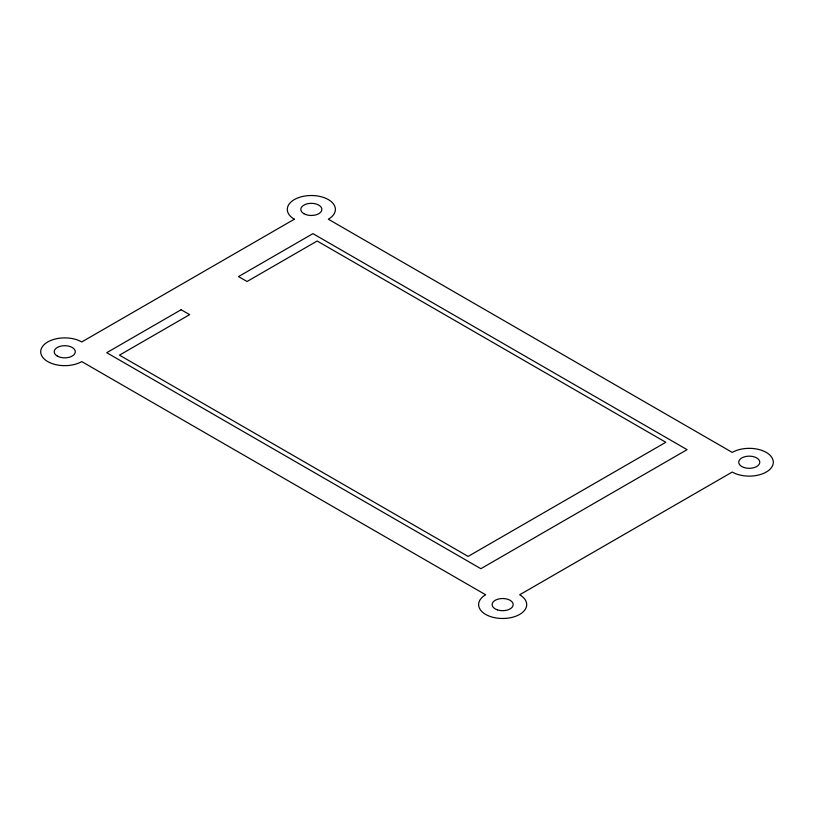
<?xml version="1.0" encoding="UTF-8"?>
<svg xmlns="http://www.w3.org/2000/svg" width="814" height="814" viewBox="0 0 814 814"><rect width="100%" height="100%" fill="white"/><g stroke="black" fill="none" stroke-linecap="round" stroke-linejoin="round"><path stroke-width="1.22" d="M294.332 219.22L81.756 341.951A24.054 13.889 0 0 0 47.741 341.951A24.054 13.889 0 0 0 47.741 361.589A24.054 13.889 0 0 0 81.756 361.589L485.653 594.78A24.054 13.889 0 0 0 485.653 614.417A24.054 13.889 0 0 0 519.668 614.417A24.054 13.889 0 0 0 519.668 594.78L732.244 472.049A24.054 13.889 0 0 0 766.259 472.049A24.054 13.889 0 0 0 766.259 452.411A24.054 13.889 0 0 0 732.244 452.411L328.347 219.22A24.054 13.889 0 0 0 328.347 199.583A24.054 13.889 0 0 0 294.332 199.583A24.054 13.889 0 0 0 294.332 219.22M181.135 309.737L106.736 352.696L480.871 568.701L687.067 449.654L312.932 233.638L238.533 276.597L247.039 281.512L317.185 241.005L665.811 442.287L468.111 556.42L119.485 355.148L189.642 314.642L181.135 309.737M57.306 356.064A10.521 6.074 0 0 0 74.919 353.347A10.521 6.074 0 0 0 62.027 345.899A10.521 6.074 0 0 0 57.306 356.064M497.395 609.859A10.521 6.074 0 0 0 513.186 604.599A10.521 6.074 0 0 0 497.395 599.338A10.521 6.074 0 0 0 497.395 609.859M743.986 467.49A10.521 6.074 0 0 0 759.767 462.23A10.521 6.074 0 0 0 743.986 456.969A10.521 6.074 0 0 0 743.986 467.49M303.897 213.695A10.521 6.074 0 0 0 321.499 210.979A10.521 6.074 0 0 0 308.618 203.541A10.521 6.074 0 0 0 303.897 213.695"/></g></svg>
